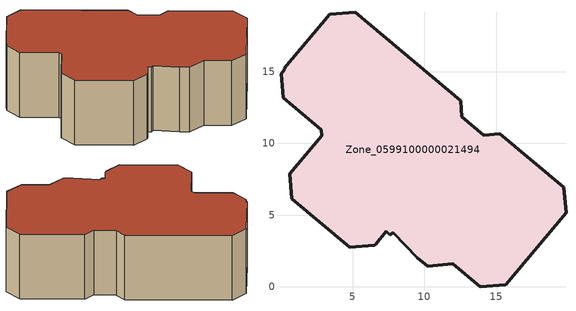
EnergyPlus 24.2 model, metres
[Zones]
Zone_0599100000021494
 floor ground (C_G): 6.62,2.98 6.52,2.92 4.8,2.75 0.77,6.13 0.62,7.9 2.84,10.54 2.82,10.95 0.15,13.19 0.01,14.87 0.25,15.16 0.23,15.23 3.4,19 5.17,19.15 12.53,12.97 12.62,11.85 14.14,10.57 15.27,10.67 19.72,6.93 19.87,5.16 15.66,0.15 13.91,0 11.98,1.61 10.22,1.45 9.52,2.03 7.82,3.78 7.6,3.63 7.33,3.86 z0
 wall outside (C_F): 15.66,0.15 19.87,5.16 19.72,6.93 15.27,10.67 14.14,10.57 12.62,11.85 12.53,12.97 5.17,19.15 3.4,19 0.23,15.23 0.25,15.16 0.01,14.87 0.15,13.19 2.82,10.95 2.84,10.54 0.62,7.9 0.77,6.13 4.8,2.75 6.52,2.92 6.62,2.98 7.33,3.86 7.6,3.63 7.82,3.78 9.52,2.03 10.22,1.45 11.98,1.61 13.91,0 15.66,0.15 z0:6.63
 roof outside (C_R): 0.15,13.19 2.82,10.95 2.84,10.54 0.62,7.9 0.77,6.13 4.8,2.75 6.52,2.92 6.62,2.98 7.33,3.86 7.6,3.63 7.82,3.78 9.52,2.03 10.22,1.45 11.98,1.61 13.91,0 15.66,0.15 19.87,5.16 19.72,6.93 15.27,10.67 14.14,10.57 12.62,11.85 12.53,12.97 5.17,19.15 3.4,19 0.23,15.23 0.25,15.16 0.01,14.87 z6.63
[BUILDING]
Pand.0599100000021494: North Axis=0; Terrain=City; Loads Convergence Tolerance Value=0.04; Temperature Convergence Tolerance Value=0.4; Solar Distribution=FullExterior; Maximum Number of Warmup Days=25; Minimum Number of Warmup Days=1
[Site:Location]
Rotterdam.The.Hague.AP_ZH_NLD Design_Conditions: Latitude=51.96; Longitude=4.45; Time Zone=1; Elevation=-4.5
[SITE:GROUNDTEMPERATURE:BUILDINGSURFACE]
18, 18, 18, 18, 18, 18, 18, 18, 18, 18, 18, 18
[MATERIAL] Thermal Absorptance=0.9; Solar Absorptance=0.7; Visible Absorptance=0.7
Name | Roughness | Thickness | Conductivity | Density | Specific Heat
G.D.1975-1991 | MediumSmooth | 0.15 | 0.288461 | 540 | 1210
F.D.1975-1991 | Rough | 0.3 | 0.230769 | 1920 | 840
R.D.1975-1991 | MediumRough | 0.2 | 0.153846 | 1500 | 1000
[CONSTRUCTION]
C_G: G.D.1975-1991
C_F: F.D.1975-1991
C_R: R.D.1975-1991
[ZONE]
Zone_0599100000021494: Type=1; Multiplier=1; Ceiling Height=Autocalculate; Volume=Autocalculate; Floor Area=autocalculate; Part of Total Floor Area=Yes
[ZONEINFILTRATION:DESIGNFLOWRATE]
Infil_Zone_0599100000021494: Zone or ZoneList or Space or SpaceList=Zone_0599100000021494; Schedule=AlwaysOn; Design Flow Rate Calculation Method=Flow/Area; Flow Rate per Floor Area=0.0042; Constant Term Coefficient=1; Temperature Term Coefficient=0; Velocity Term Coefficient=0; Velocity Squared Term Coefficient=0
[HVACTEMPLATE:ZONE:IDEALLOADSAIRSYSTEM]
Zone_0599100000021494: Maximum Heating Supply Air Temperature=50; Minimum Cooling Supply Air Temperature=13; Maximum Heating Supply Air Humidity Ratio=0.0156; Minimum Cooling Supply Air Humidity Ratio=0.0077; Heating Limit=NoLimit; Cooling Limit=NoLimit; Dehumidification Control Type=ConstantSensibleHeatRatio; Cooling Sensible Heat Ratio=0.7; Dehumidification Setpoint=60; Humidification Control Type=None; Humidification Setpoint=30; Outdoor Air Method=None; Outdoor Air Flow Rate per Person=0.00944; Outdoor Air Flow Rate per Zone Floor Area=0; Outdoor Air Flow Rate per Zone=0; Demand Controlled Ventilation Type=None; Outdoor Air Economizer Type=NoEconomizer; Heat Recovery Type=None; Sensible Heat Recovery Effectiveness=0.7; Latent Heat Recovery Effectiveness=0.65
[ZONECONTROL:THERMOSTAT]
ThermostatControl_Zone_0599100000021494: Zone or ZoneList=Zone_0599100000021494; Control Type Schedule=DualSetpointControlType; Control 1=Thermostat_Zone_0599100000021494; Temperature Difference Between Cutout And Setpoint=0
[THERMOSTATSETPOINT:DUALSETPOINT]
Thermostat_Zone_0599100000021494: Heating Setpoint Temperature Schedule=HeatingSetpoint_Zone_0599100000021494; Cooling Setpoint Temperature Schedule=CoolingSetpoint_Zone_0599100000021494
[SCHEDULE:COMPACT]
HeatingSetpoint_Zone_0599100000021494: Through: 12/31, For: AllDays, Until: 24:00, 21
CoolingSetpoint_Zone_0599100000021494: Through: 12/31, For: AllDays, Until: 24:00, 24
DualSetpointControlType: Through: 12/31, For: AllDays, Until: 24:00, 4
AlwaysOn: Through: 12/31, For: AllDays, Until: 24:00, 1
